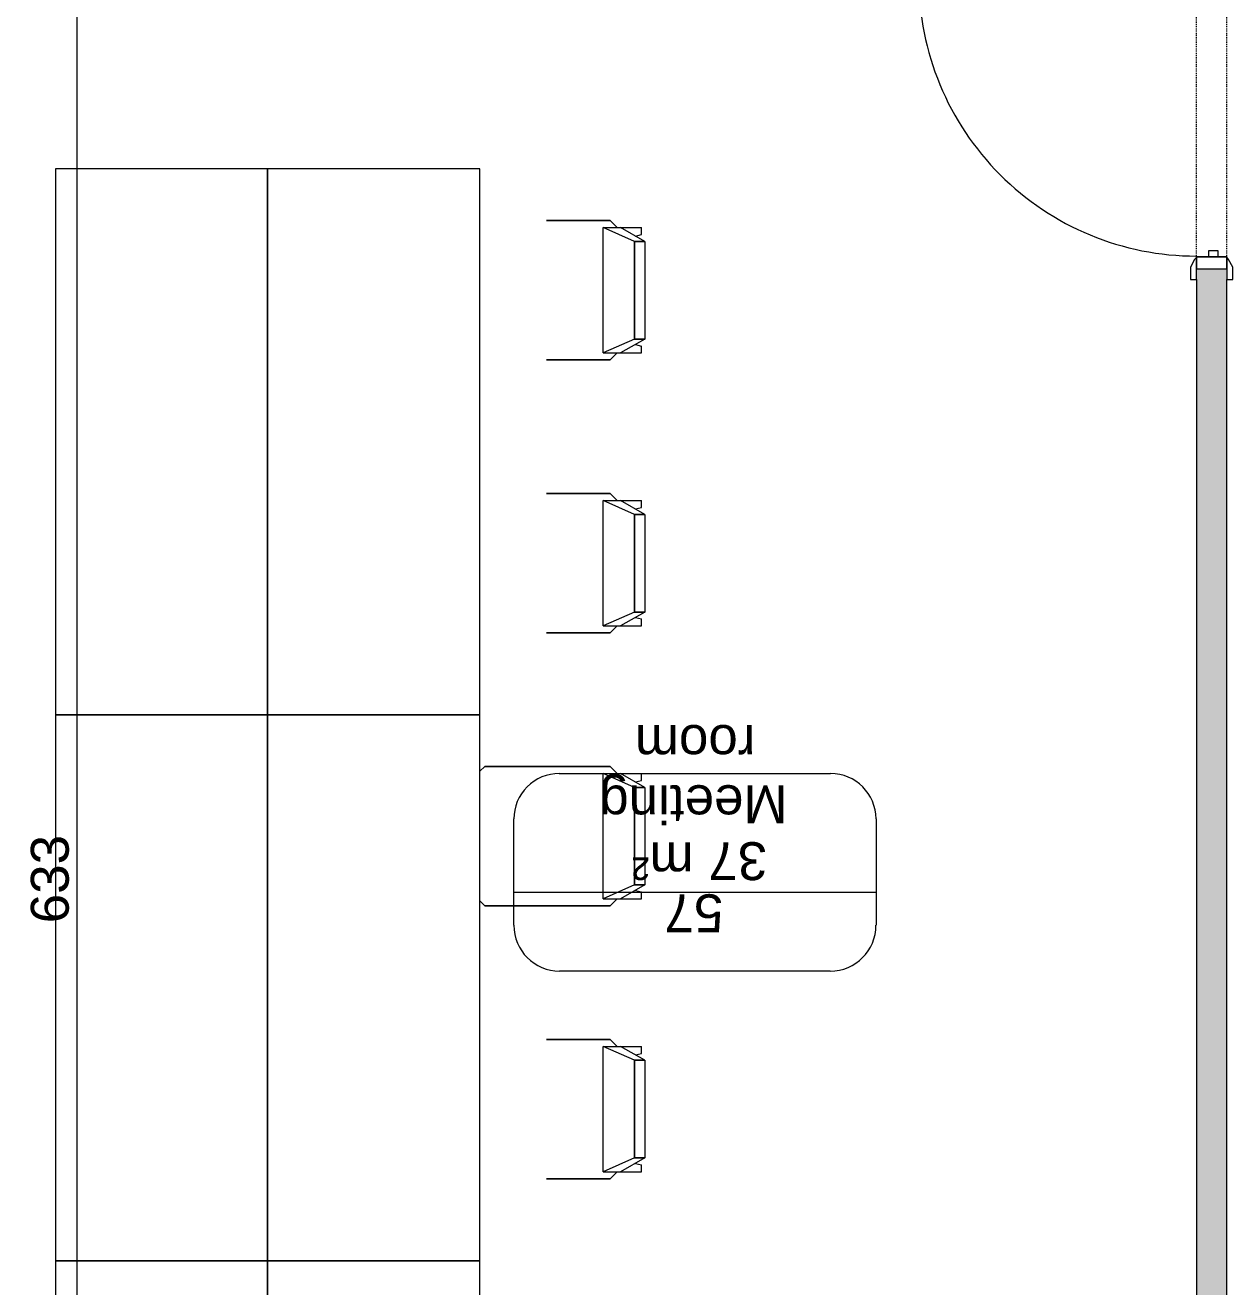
# Model space of a CAD drawing. Header units: centimetres. Extents: x -5566 to 5867, y -120 to 4683.
# Drawn here: x -4791.3 to -4393, y 379.8 to 795.8 of the extents above; entities that cross this region are included whole.
import ezdxf

# ---------------------------------------------------------------- set-up
doc = ezdxf.new("R2010")
doc.units = ezdxf.units.CM
doc.linetypes.add('Dash', pattern=[0.6, 0.3, -0.3])
for name, color, linetype, lineweight in [('A-ANNO-DIMS', 211, 'Continuous', 5), ('A-AREA-IDEN', 2, 'Continuous', 5), ('A-DOOR', 31, 'Continuous', 13), ('A-DOOR-FRAM', 31, 'Continuous', 15), ('A-DOOR-HDLN', 31, 'Dash', 15), ('A-WALL-PATT', 111, 'Continuous', 20), ('G-IMPT', 8, 'Continuous', 13), ('I-FURN', 30, 'Continuous', 13), ('I-WALL', 2, 'Continuous', 13)]:
    doc.layers.add(name, color=color, linetype=linetype, lineweight=lineweight)
doc.styles.add('Arial', font='arial.ttf', dxfattribs={"height": 12.5})
doc.dimstyles.new('100_200_2_5mm_Arial_cm', dxfattribs={"dimscale": 30.48, "dimtxt": 12.753242, "dimasz": 0.492126, "dimexe": 0.328084, "dimexo": 0.0625, "dimgap": 0.082021, "dimtad": 1, "dimdec": 0, "dimzin": 0, "dimdsep": 46, "dimtxsty": 'Arial', "dimblk1": 'OBLIQUE', "dimblk2": 'OBLIQUE', "dimsah": 1, "dimcen": 0.09, "dimdle": 0.328084, "dimazin": 0, "dimtfac": 1, "dimtdec": 4, "dimtix": 1, "dimtmove": 0, "dimatfit": 3, "dimfxl": 0.328084, "dimfxlon": 1, "dimtvp": 1, "dimtolj": 1, "dimtzin": 0, "dimlwd": 15, "dimlwe": 15, "dimarcsym": 2})

# ---------------------------------------------------------------- blocks, each defined once
blk = doc.blocks.new('AR_FUR_Table_Rec - L1800xW700-373950-Level _9_00')
at = {"layer": 'I-FURN'}
for p, q in [((90, 35), (-90, 35)), ((-90, 35), (-90, -35)), ((90, -35), (90, 35)), ((-90, -35), (90, -35))]:
    blk.add_line(p, q, dxfattribs=at)
blk = doc.blocks.new('AR_FUR_Chair_Armless - 12ZSTG16_dwg-V31-Level _9_00')
at = {"layer": 'G-IMPT', "lineweight": 5}
for p, q in [((-48.26, 20.68), (-45.96, 22.98)), ((-45.96, 22.98), (-48.26, 20.68)), ((-45.96, 22.98), (-4.6, 22.98)), ((-4.6, 22.98), (-45.96, 22.98)), ((-3, 21.38), (-4.6, 22.98)), ((-3, 21.38), (-4.6, 22.98)), ((-57.45, 16.09), (-49.41, 20.68)), ((-57.45, 16.09), (-49.41, 20.68)), ((-56.3, 20.68), (-56.3, 18.38)), ((-49.41, 20.68), (-56.3, 20.68)), ((-54.3, 17.89), (-56.3, 18.38)), ((-54.01, 16.09), (-43.66, 20.68)), ((-54.01, 16.09), (-43.66, 20.68)), ((-43.66, 20.68), (-49.41, 20.68)), ((-43.66, 20.68), (-43.66, -20.68)), ((-57.45, -16.09), (-57.45, 16.09)), ((-57.45, 16.09), (-54.01, 16.09)), ((-57.45, -16.09), (-57.45, 16.09)), ((-54.01, 16.09), (-57.45, 16.09)), ((-54.01, -16.09), (-54.01, 16.09)), ((-54.01, 16.09), (-54.01, -16.09)), ((-57.45, -16.09), (-54.01, -16.09)), ((-57.45, -16.09), (-49.41, -20.68)), ((-54.01, -16.09), (-57.45, -16.09)), ((-57.45, -16.09), (-49.41, -20.68)), ((-54.01, -16.09), (-43.66, -20.68)), ((-54.01, -16.09), (-43.66, -20.68)), ((-54.3, -17.89), (-56.3, -18.38)), ((-56.3, -18.38), (-56.3, -20.68)), ((-49.41, -20.68), (-56.3, -20.68)), ((-43.66, -20.68), (-49.41, -20.68)), ((-45.96, -22.98), (-48.26, -20.68)), ((-45.96, -22.98), (-48.26, -20.68)), ((-45.96, -22.98), (-4.6, -22.98)), ((-4.6, -22.98), (-45.96, -22.98)), ((-4.6, -22.98), (-3, -21.38)), ((-3, -21.38), (-4.6, -22.98))]:
    blk.add_line(p, q, dxfattribs=at)
blk = doc.blocks.new('AR_FUR_Chair_Armless - AR_FUR_Chair_Armless-V32-Level _9_00')
blk.add_blockref('AR_FUR_Chair_Armless - 12ZSTG16_dwg-V31-Level _9_00', (0, 0))
blk = doc.blocks.new('AR_FUR_Chair_Armless - 12ZSTG16_dwg-385050-Level _9_00')
at = {"layer": 'G-IMPT', "lineweight": 5}
for p, q in [((-48.26, 20.68), (-45.96, 22.98)), ((-45.96, 22.98), (-48.26, 20.68)), ((-45.96, 22.98), (-25, 22.98)), ((-25, 22.98), (-45.96, 22.98)), ((-57.45, 16.09), (-49.41, 20.68)), ((-57.45, 16.09), (-49.41, 20.68)), ((-56.3, 20.68), (-56.3, 18.38)), ((-49.41, 20.68), (-56.3, 20.68)), ((-54.3, 17.89), (-56.3, 18.38)), ((-54.01, 16.09), (-43.66, 20.68)), ((-54.01, 16.09), (-43.66, 20.68)), ((-43.66, 20.68), (-49.41, 20.68)), ((-43.66, 20.68), (-43.66, -20.68)), ((-57.45, -16.09), (-57.45, 16.09)), ((-57.45, 16.09), (-54.01, 16.09)), ((-57.45, -16.09), (-57.45, 16.09)), ((-54.01, 16.09), (-57.45, 16.09)), ((-54.01, -16.09), (-54.01, 16.09)), ((-54.01, 16.09), (-54.01, -16.09)), ((-57.45, -16.09), (-54.01, -16.09)), ((-57.45, -16.09), (-49.41, -20.68)), ((-54.01, -16.09), (-57.45, -16.09)), ((-57.45, -16.09), (-49.41, -20.68)), ((-54.01, -16.09), (-43.66, -20.68)), ((-54.01, -16.09), (-43.66, -20.68)), ((-54.3, -17.89), (-56.3, -18.38)), ((-56.3, -18.38), (-56.3, -20.68)), ((-49.41, -20.68), (-56.3, -20.68)), ((-43.66, -20.68), (-49.41, -20.68)), ((-45.96, -22.98), (-48.26, -20.68)), ((-45.96, -22.98), (-48.26, -20.68)), ((-45.96, -22.98), (-25, -22.98)), ((-25, -22.98), (-45.96, -22.98))]:
    blk.add_line(p, q, dxfattribs=at)
blk = doc.blocks.new('AR_FUR_Chair_Armless - AR_FUR_Chair_Armless-385056-Level _9_00')
blk.add_blockref('AR_FUR_Chair_Armless - 12ZSTG16_dwg-385050-Level _9_00', (0, 0))
blk = doc.blocks.new('AR_Int_Wood_Single_Louvers - W100H210-1516120-Level _9_00')
at = {"layer": 'A-DOOR'}
for p, q in [((42, 96.6), (42, 5)), ((45.8, 96.6), (42, 96.6)), ((45.8, 5), (45.8, 96.6)), ((42, 5), (45.8, 5))]:
    blk.add_line(p, q, dxfattribs=at)
at = {"layer": 'A-DOOR', "lineweight": 15}
for p, q in [((42, 5), (42, 96.6)), ((42, 96.6), (45.8, 96.6)), ((45.8, 96.6), (45.8, 5)), ((-50, 5), (-46, 5)), ((-46, 5), (-46, -5)), ((45.8, 5), (42, 5)), ((46, 5), (46, -5)), ((50, 5), (46, 5)), ((-46, -5), (-50, -5)), ((46, -5), (50, -5))]:
    blk.add_line(p, q, dxfattribs=at)
at = {"layer": 'A-DOOR'}
blk.add_arc((45.8, 5), 91.6, 90, 180, dxfattribs=at)
at = {"layer": 'A-DOOR-FRAM'}
for p, q in [((-49.5, 7), (-53.5, 7)), ((-53.5, 7), (-53.5, 5)), ((-53.5, 5), (-50, 5)), ((-46.9, 5.6), (-49.5, 7)), ((49.5, 7), (46.9, 5.6)), ((53.5, 7), (49.5, 7)), ((50, 5), (53.5, 5)), ((53.5, 5), (53.5, 7)), ((-44.1, 1), (-46, 1)), ((-44.1, -2.2), (-44.1, 1)), ((46, 1), (44.1, 1)), ((44.1, 1), (44.1, -2.2)), ((-46, -2.2), (-44.1, -2.2)), ((44.1, -2.2), (46, -2.2)), ((-53.5, -5), (-53.5, -7)), ((-50, -5), (-53.5, -5)), ((-53.5, -7), (-49.5, -7)), ((-49.5, -7), (-46.9, -5.6)), ((46.9, -5.6), (49.5, -7)), ((49.5, -7), (53.5, -7)), ((53.5, -5), (50, -5)), ((53.5, -7), (53.5, -5))]:
    blk.add_line(p, q, dxfattribs=at)
at = {"layer": 'A-DOOR-FRAM', "lineweight": 13}
for p, q in [((-46, 5), (-50, 5)), ((-50, 5), (-50, -5)), ((-46, -5), (-46, 5)), ((50, 5), (46, 5)), ((46, 5), (46, -5)), ((50, -5), (50, 5)), ((-50, -5), (-46, -5)), ((46, -5), (50, -5))]:
    blk.add_line(p, q, dxfattribs=at)
at = {"layer": 'A-DOOR-FRAM'}
for centre, start, end in [((-47.3, 4.9), 7.125, 60.2551), ((47.3, 4.9), 119.7449, 172.875), ((-47.3, -4.9), 299.7449, 352.875), ((47.3, -4.9), 187.125, 240.2551)]:
    blk.add_arc(centre, 0.806, start, end, dxfattribs=at)
at = {"layer": 'A-DOOR-HDLN'}
for p, q in [((-50, 5), (50, 5)), ((-50, -5), (50, -5))]:
    blk.add_line(p, q, dxfattribs=at)
blk = doc.blocks.new('AR_TAG_Room - Room_Number_Area-320731-Level _9_00')
at = {"layer": 'A-AREA-IDEN'}
for p, q in [((-0.8926, 0.5188), (0.8926, 0.5188)), ((-1.1946, 0), (-1.1946, 0.2169)), ((1.1946, 0.2169), (1.1946, 0)), ((-1.1946, -0.4845), (-1.1946, 0)), ((-1.1946, 0), (1.1946, 0)), ((1.1946, 0), (1.1946, -0.4845)), ((0.8947, -0.7844), (-0.8947, -0.7844))]:
    blk.add_line(p, q, dxfattribs=at)
for centre, radius, start, end in [((-0.8926, 0.2169), 0.3019, 90, 180), ((0.8926, 0.2169), 0.3019, 0, 90), ((-0.8947, -0.4845), 0.2999, 180, 270), ((0.8947, -0.4845), 0.2999, 270, 0)]:
    blk.add_arc(centre, radius, start, end, dxfattribs=at)
blk = doc.blocks.new('_Oblique')
at = {"color": 0, "linetype": 'ByBlock', "lineweight": -2}
blk.add_line((-0.5, -0.5), (0.5, 0.5), dxfattribs=at)
blk = doc.blocks.new('DIMBLOCK79-Level _9_00')
at = {"layer": 'A-ANNO-DIMS', "color": 0, "lineweight": 15, "transparency": 16777216}
for p, q in [((-4774.25, 187.99), (-4774.25, 840.49)), ((-4782.35, 830.49), (-4764.25, 830.49)), ((-4782.35, 197.99), (-4764.25, 197.99))]:
    blk.add_line(p, q, dxfattribs=at)
at = {"layer": 'Defpoints', "color": 0, "transparency": 16777216}
for p in [(-4784.25, 830.49), (-4774.25, 830.49), (-4784.25, 197.99)]:
    blk.add_point(p, dxfattribs=at)
at = {"layer": 'A-ANNO-DIMS', "color": 0, "lineweight": 15, "transparency": 16777216, "xscale": 15, "yscale": 15, "zscale": 15}
for p, rotation in [((-4774.25, 830.49), 90), ((-4774.25, 197.99), 270)]:
    blk.add_blockref('_Oblique', p, dxfattribs=dict(at, rotation=rotation))
at = {"layer": 'A-ANNO-DIMS', "color": 0, "lineweight": 15, "transparency": 16777216, "insert": (-4783.14, 514.24), "char_height": 12.5, "width": 34.6103, "attachment_point": 5, "rotation": 90, "style": 'Arial'}
blk.add_mtext('\\A1;633', dxfattribs=at)

msp = doc.modelspace()

# ---------------------------------------------------------------- hatches: boundary and pattern name
at = {"layer": 'A-WALL-PATT', "lineweight": 13}
h = msp.add_hatch(color=256, dxfattribs=at)
h.paths.add_polyline_path([(-4405, 715.49), (-4405, 217.99), (-4395, 217.99), (-4395, 715.49)], flags=0)
h.paths.add_polyline_path([(-4405, 815.49), (-4395, 815.49), (-4395, 830.49), (-4405, 830.49), (-4405, 818.99)], flags=0)

# ---------------------------------------------------------------- linework, layer by layer
at = {"layer": 'I-WALL', "lineweight": 20}
for p, q in [((-4405, 711.99), (-4405, 217.99)), ((-4395, 217.99), (-4395, 711.99))]:
    msp.add_line(p, q, dxfattribs=at)

# ---------------------------------------------------------------- block references
at = {"layer": 'A-AREA-IDEN', "xscale": 49.99999999999998, "yscale": 49.99999999999998, "zscale": 49.99999999999998, "rotation": 180}
msp.add_blockref('AR_TAG_Room - Room_Number_Area-320731-Level _9_00', (-4570.42, 509.86), dxfattribs=at)
at = {"layer": 'A-DOOR', "rotation": 89.99999999999999}
msp.add_blockref('AR_Int_Wood_Single_Louvers - W100H210-1516120-Level _9_00', (-4400, 765.49), dxfattribs=at)
at = {"layer": 'I-FURN'}
for name, p, rotation in [('AR_FUR_Table_Rec - L1800xW700-373950-Level _9_00', (-4746.38, 658.41), 270), ('AR_FUR_Table_Rec - L1800xW700-373950-Level _9_00', (-4676.38, 658.41), 270), ('AR_FUR_Chair_Armless - AR_FUR_Chair_Armless-385056-Level _9_00', (-4644.38, 708.41), 179.9999999999998), ('AR_FUR_Chair_Armless - AR_FUR_Chair_Armless-385056-Level _9_00', (-4644.38, 618.41), 179.9999999999998), ('AR_FUR_Table_Rec - L1800xW700-373950-Level _9_00', (-4746.38, 478.41), 270), ('AR_FUR_Table_Rec - L1800xW700-373950-Level _9_00', (-4676.38, 478.41), 270), ('AR_FUR_Chair_Armless - AR_FUR_Chair_Armless-V32-Level _9_00', (-4644.38, 528.41), 179.9999999999998), ('AR_FUR_Chair_Armless - AR_FUR_Chair_Armless-385056-Level _9_00', (-4644.38, 438.41), 179.9999999999998), ('AR_FUR_Table_Rec - L1800xW700-373950-Level _9_00', (-4746.38, 298.41), 270), ('AR_FUR_Table_Rec - L1800xW700-373950-Level _9_00', (-4676.38, 298.41), 270)]:
    msp.add_blockref(name, p, dxfattribs=dict(at, rotation=rotation))

# ---------------------------------------------------------------- texts
at = {"layer": 'A-AREA-IDEN', "char_height": 12.5, "attachment_point": 1, "rotation": 180, "style": 'Arial'}
for s, insert, width in [('room', (-4550.46, 552.54), 48.5021), ('Meeting', (-4539.87, 532.69), 74.1561), ('37 m²', (-4546.59, 513.92), 54.5147), ('57', (-4561.05, 496.73), 23.2489)]:
    msp.add_mtext(s, dxfattribs=dict(at, insert=insert, width=width))

# ---------------------------------------------------------------- dimensions: what is measured, and where the dimension line sits
at = {"layer": 'A-ANNO-DIMS', "lineweight": 15}
dim = msp.add_linear_dim(base=(-4774.25199982, 830.49172688), p1=(-4784.25199982, 197.99172688), p2=(-4784.25199982, 830.49172688), angle=270, dimstyle='100_200_2_5mm_Arial_cm', override={"dimpost": '<>', "dimfxl": 632.5}, dxfattribs=at)
dim.commit()
dim.dimension.update_dxf_attribs({"geometry": 'DIMBLOCK79-Level _9_00', "text_midpoint": (-4783.13842546, 514.24172688)})

doc.saveas('drawing.dxf')
